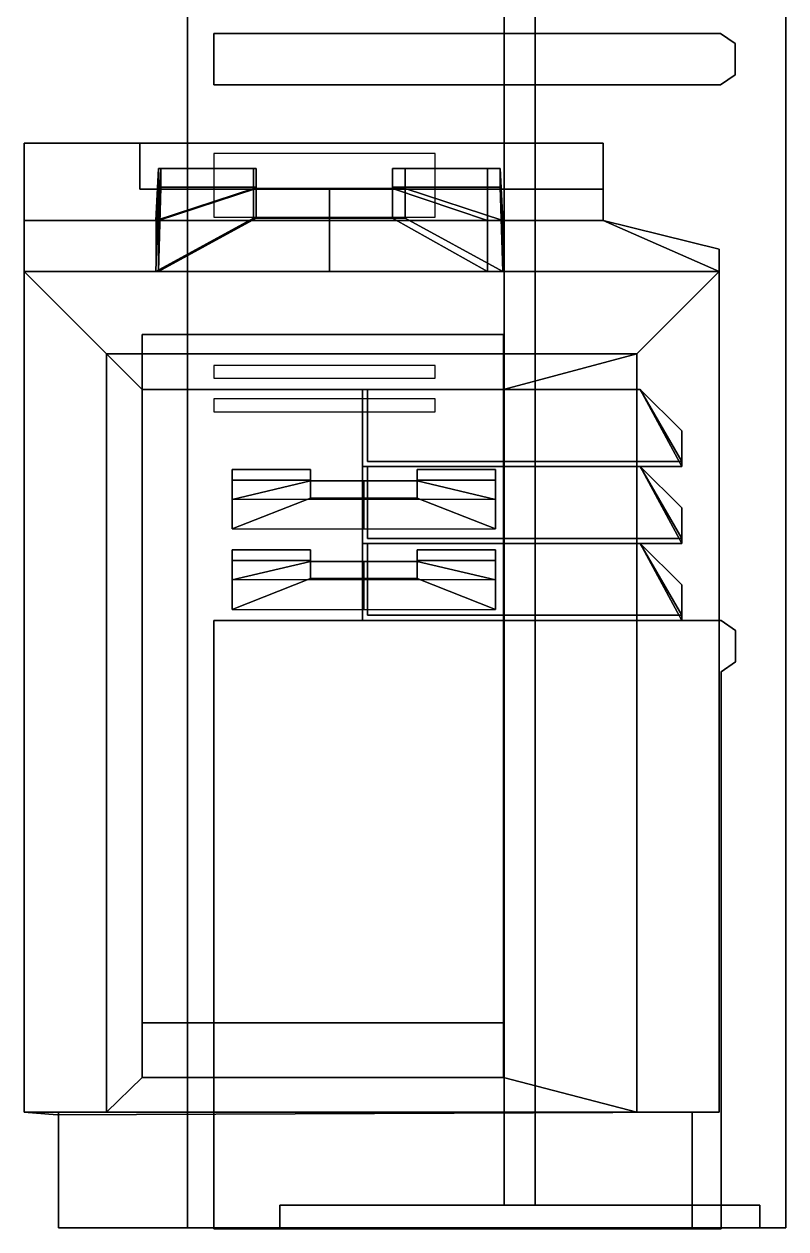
# Model space of a CAD drawing. Extents: x -252 to 252, y 0 to 101.
# Drawn here: x -251.53 to -225.05, y -0.03 to 41.83 of the extents above; entities that cross this region are included whole.
import ezdxf

# ---------------------------------------------------------------- set-up
doc = ezdxf.new("R2010")
doc.units = 0

msp = doc.modelspace()

# ---------------------------------------------------------------- linework, layer by layer
for points in [[(-234.840439, 78.402542, 26.888859), (-233.760483, 78.402542, 26.888859), (-233.760483, 0.795374, 26.888859), (-234.840439, 0.795374, 26.888859)], [(-233.760483, 78.402542, 25.808903), (-234.840439, 78.402542, 25.808903), (-234.840439, 0.795374, 25.808903), (-233.760483, 0.795374, 25.808903)], [(-234.840439, 78.402542, 25.808903), (-234.840439, 78.402542, 26.888859), (-234.840439, 0.795374, 26.888859), (-234.840439, 0.795374, 25.808903)], [(-233.760483, 78.402542, 26.888859), (-233.760483, 78.402542, 25.808903), (-233.760483, 0.795374, 25.808903), (-233.760483, 0.795374, 26.888859)], [(-245.846237, 60.897991, -97.531937), (-245.846237, -0.000244, -97.531937), (-245.846329, -0.000244, -99.193039), (-245.846329, 59.150066, -99.193039)], [(-245.846298, -0.000244, -166.610901), (-245.846298, -0.000244, -168.272003), (-245.846298, 60.897991, -168.272003), (-245.846329, 59.150066, -166.610901)], [(-245.846298, 60.897991, -168.272003), (-245.846298, -0.000244, -168.272003), (-225.048813, -0.000244, -168.271851), (-225.048813, 60.897991, -168.271973)], [(-245.846237, 60.897991, -97.531937), (-225.048843, 60.897991, -97.531937), (-225.048843, -0.000244, -97.531937), (-245.846237, -0.000244, -97.531937)], [(-225.048843, 60.897991, -97.531937), (-225.048782, 59.150066, -99.193039), (-225.048782, -0.000244, -99.193039), (-225.048843, -0.000244, -97.531937)], [(-225.048813, -0.000244, -166.610901), (-225.048813, 59.150066, -166.610901), (-225.048813, 60.897991, -168.271973), (-225.048813, -0.000244, -168.271851)], [(-245.846329, -0.000244, -99.193039), (-225.048782, -0.000244, -99.193039), (-225.048782, 59.150066, -99.193039), (-245.846329, 59.150066, -99.193039)], [(-245.846329, 59.150066, -166.610901), (-225.048813, 59.150066, -166.610901), (-225.048843, -0.000244, -166.631943), (-245.846237, -0.000244, -166.631943)], [(-245.846237, 43.897991, 122.468063), (-245.846237, -0.000244, 122.468063), (-245.846329, -0.000244, 120.806961), (-245.846329, 42.150066, 120.806961)], [(-245.846298, -0.000244, 53.389099), (-245.846298, -0.000244, 51.727997), (-245.846298, 43.897991, 51.727997), (-245.846329, 42.150066, 53.389099)], [(-245.846298, 43.897991, 51.727997), (-245.846298, -0.000244, 51.727997), (-225.048813, -0.000244, 51.728149), (-225.048813, 43.897991, 51.728027)], [(-245.846237, 43.897991, 122.468063), (-225.048843, 43.897991, 122.468063), (-225.048843, -0.000244, 122.468063), (-245.846237, -0.000244, 122.468063)], [(-225.048843, 43.897991, 122.468063), (-225.048782, 42.150066, 120.806961), (-225.048782, -0.000244, 120.806961), (-225.048843, -0.000244, 122.468063)], [(-225.048813, -0.000244, 53.389099), (-225.048813, 42.150066, 53.389099), (-225.048813, 43.897991, 51.728027), (-225.048813, -0.000244, 51.728149)], [(-245.846329, -0.000244, 120.806961), (-225.048782, -0.000244, 120.806961), (-225.048782, 42.150066, 120.806961), (-245.846329, 42.150066, 120.806961)], [(-245.846329, 42.150066, 53.389099), (-225.048813, 42.150066, 53.389099), (-225.048843, -0.000244, 53.368057), (-245.846237, -0.000244, 53.368057)], [(-244.935013, 41.507244, -166.610886), (-227.318497, 41.507244, -166.610901), (-227.318466, 41.507244, -99.193039), (-244.934921, 41.507244, -99.193039)], [(-244.935013, 41.507244, -166.610886), (-244.934921, 41.507244, -99.193039), (-244.934921, 39.71806, -99.193039), (-244.935013, 39.71806, -166.610886)], [(-227.318497, 41.507244, -166.610901), (-226.816086, 41.159588, -166.610901), (-226.816177, 41.159588, -99.193039), (-227.318466, 41.507244, -99.193039)], [(-226.816177, 40.065716, -99.193039), (-226.816177, 41.159588, -99.193039), (-226.816086, 41.159588, -166.610901), (-226.816086, 40.065716, -166.610901)], [(-226.816086, 40.065716, -166.610901), (-227.318497, 39.71806, -166.610901), (-227.318466, 39.71806, -99.193039), (-226.816177, 40.065716, -99.193039)], [(-244.934921, 39.71806, -99.193039), (-227.318466, 39.71806, -99.193039), (-227.318497, 39.71806, -166.610901), (-244.935013, 39.71806, -166.610886)], [(-231.396225, 37.696289, -46.906532), (-231.396225, 37.696289, -42.880707), (-251.525314, 37.696289, -42.880707), (-247.499466, 37.696289, -46.906532)], [(-251.525314, 37.696289, -42.880707), (-251.525314, 34.999584, -42.880707), (-251.525314, 34.999584, -75.08725), (-251.525314, 37.696289, -75.08725)], [(-247.499466, 37.696289, -46.906532), (-251.525314, 37.696289, -42.880707), (-251.525314, 37.696289, -75.08725), (-247.499466, 37.696289, -71.061417)], [(-251.525314, 34.999584, -75.08725), (-231.396225, 34.999584, -75.08725), (-231.396225, 37.696289, -75.08725), (-251.525314, 37.696289, -75.08725)], [(-251.525314, 37.696289, -42.880707), (-231.396225, 37.696289, -42.880707), (-231.396225, 34.999584, -42.880707), (-251.525314, 34.999584, -42.880707)], [(-247.499466, 37.696289, -71.061417), (-251.525314, 37.696289, -75.08725), (-231.396225, 37.696289, -75.08725), (-231.396225, 37.696289, -71.061417)], [(-231.396225, 37.696289, -71.061417), (-231.396225, 36.092609, -70.667099), (-247.499466, 36.092609, -70.667099), (-247.499466, 37.696289, -71.061417)], [(-247.499466, 37.696289, -46.906532), (-247.499466, 36.092609, -47.300652), (-231.396225, 36.092609, -47.300652), (-231.396225, 37.696289, -46.906532)], [(-247.499466, 37.696289, -46.906532), (-247.499466, 36.092609, -58.983368), (-247.499466, 36.092609, -47.300652)], [(-247.499466, 37.696289, -71.061417), (-247.499466, 36.092609, -70.667099), (-247.499466, 36.092609, -58.983368), (-247.499466, 37.696289, -46.906532)], [(-231.396225, 34.999584, -75.08725), (-231.396225, 36.092609, -70.667099), (-231.396225, 37.696289, -71.061417), (-231.396225, 37.696289, -75.08725)], [(-231.396225, 37.696289, -42.880707), (-231.396225, 37.696289, -46.906532), (-231.396225, 36.092609, -47.300652), (-231.396225, 34.999584, -42.880707)], [(-237.233139, 37.326599, -31.469093), (-244.929092, 37.326599, -31.469093), (-244.929092, 35.115936, -42.880707), (-237.233139, 35.115936, -42.880707)], [(-243.549484, 36.121174, -81.399826), (-246.941269, 34.999584, -75.087234), (-246.858414, 36.810654, -85.280396), (-243.549484, 36.810658, -85.280396)], [(-246.858414, 36.810654, -85.280396), (-246.941269, 34.999584, -75.087234), (-246.941269, 33.233307, -75.08725), (-246.858414, 36.162258, -85.395599)], [(-243.549484, 36.810658, -85.280396), (-246.858414, 36.810654, -85.280396), (-246.858414, 36.162258, -85.395599), (-243.549484, 36.162258, -85.395599)], [(-246.767319, 36.162258, -32.57235), (-246.850113, 33.233303, -42.880707), (-246.850113, 34.999584, -42.880707), (-246.767319, 36.810654, -32.687546)], [(-243.458359, 36.810654, -32.687546), (-246.767319, 36.810654, -32.687546), (-246.850113, 34.999584, -42.880707), (-243.458359, 36.121174, -36.56813)], [(-243.458359, 36.162258, -32.57235), (-246.767319, 36.162258, -32.57235), (-246.767319, 36.810654, -32.687546), (-243.458359, 36.810654, -32.687546)], [(-243.549484, 36.810658, -85.280396), (-243.549484, 36.162258, -85.395599), (-243.549484, 35.08313, -81.584274), (-243.549484, 36.121174, -81.399826)], [(-243.458359, 36.121174, -36.56813), (-243.458359, 35.083126, -36.38369), (-243.458359, 36.162258, -32.57235), (-243.458359, 36.810654, -32.687546)], [(-238.726852, 36.121174, -36.56813), (-235.417892, 34.999584, -42.880707), (-235.417892, 36.810654, -32.687546), (-238.726852, 36.810654, -32.687546)], [(-238.726852, 36.810654, -32.687546), (-238.726852, 36.162258, -32.57235), (-238.726852, 35.083126, -36.38369), (-238.726852, 36.121174, -36.56813)], [(-238.726852, 36.810654, -32.687546), (-235.417892, 36.810654, -32.687546), (-235.417892, 36.162258, -32.57235), (-238.726852, 36.162258, -32.57235)], [(-238.284164, 35.08313, -81.584274), (-238.284164, 36.162258, -85.395599), (-238.284164, 36.810658, -85.280396), (-238.284164, 36.121174, -81.399826)], [(-234.975204, 36.162258, -85.395599), (-234.975204, 36.810654, -85.280396), (-238.284164, 36.810658, -85.280396), (-238.284164, 36.162258, -85.395599)], [(-234.975204, 36.810654, -85.280396), (-234.89241, 34.999584, -75.087234), (-238.284164, 36.121174, -81.399826), (-238.284164, 36.810658, -85.280396)], [(-235.417892, 36.810654, -32.687546), (-235.417892, 34.999584, -42.880707), (-235.417892, 33.233303, -42.880707), (-235.417892, 36.162258, -32.57235)], [(-234.89241, 33.233307, -75.08725), (-234.89241, 34.999584, -75.087234), (-234.975204, 36.810654, -85.280396), (-234.975204, 36.162258, -85.395599)], [(-231.396225, 36.092609, -70.667099), (-231.396225, 36.092609, -58.98378), (-247.499466, 36.092609, -58.983368), (-247.499466, 36.092609, -70.667099)], [(-247.499466, 36.092609, -58.983368), (-231.396225, 36.092609, -58.98378), (-231.396225, 36.092609, -47.300652), (-247.499466, 36.092609, -47.300652)], [(-243.549484, 36.162258, -85.395599), (-246.858414, 36.162258, -85.395599), (-246.941269, 33.233307, -75.08725), (-243.549484, 35.08313, -81.584274)], [(-240.916794, 36.121174, -81.399826), (-240.916794, 34.999584, -75.08725), (-246.941269, 34.999584, -75.087234), (-243.549484, 36.121174, -81.399826)], [(-243.458359, 35.083126, -36.38369), (-246.850113, 33.233303, -42.880707), (-246.767319, 36.162258, -32.57235), (-243.458359, 36.162258, -32.57235)], [(-243.458359, 36.121174, -36.56813), (-246.850113, 34.999584, -42.880707), (-235.417892, 34.999584, -42.880707), (-238.726852, 36.121174, -36.56813)], [(-243.549484, 36.121174, -81.399826), (-243.549484, 35.08313, -81.584274), (-240.916794, 35.08313, -81.584274), (-240.916794, 36.121174, -81.399826)], [(-238.726852, 36.121174, -36.56813), (-238.726852, 35.083126, -36.38369), (-243.458359, 35.083126, -36.38369), (-243.458359, 36.121174, -36.56813)], [(-234.89241, 34.999584, -75.087234), (-240.916794, 34.999584, -75.08725), (-240.916794, 36.121174, -81.399826), (-238.284164, 36.121174, -81.399826)], [(-240.916794, 35.08313, -81.584274), (-238.284164, 35.08313, -81.584274), (-238.284164, 36.121174, -81.399826), (-240.916794, 36.121174, -81.399826)], [(-238.726852, 36.162258, -32.57235), (-235.417892, 36.162258, -32.57235), (-235.417892, 33.233303, -42.880707), (-238.726852, 35.083126, -36.38369)], [(-234.89241, 33.233307, -75.08725), (-234.975204, 36.162258, -85.395599), (-238.284164, 36.162258, -85.395599), (-238.284164, 35.08313, -81.584274)], [(-231.396225, 34.999584, -75.08725), (-231.396225, 36.092609, -58.98378), (-231.396225, 36.092609, -70.667099)], [(-231.396225, 36.092609, -47.300652), (-231.396225, 36.092609, -58.98378), (-231.396225, 34.999584, -75.08725), (-231.396225, 34.999584, -42.880707)], [(-251.525314, 33.233303, -75.08725), (-251.525314, 34.999584, -75.08725), (-251.525314, 34.999584, -42.880707), (-251.525314, 33.233303, -53.403854)], [(-231.396225, 34.999584, -75.08725), (-251.525314, 34.999584, -75.08725), (-251.525314, 33.233303, -75.08725), (-227.370407, 33.233303, -75.08725)], [(-227.370407, 33.233303, -42.880707), (-251.525314, 33.233303, -42.880707), (-251.525314, 34.999584, -42.880707), (-231.396225, 34.999584, -42.880707)], [(-251.525314, 33.233303, -53.403854), (-251.525314, 34.999584, -42.880707), (-251.525314, 33.233303, -42.880707)], [(-240.916794, 33.233307, -75.08725), (-240.916794, 35.08313, -81.584274), (-243.549484, 35.08313, -81.584274), (-246.941269, 33.233307, -75.08725)], [(-246.850113, 33.233303, -42.880707), (-243.458359, 35.083126, -36.38369), (-238.726852, 35.083126, -36.38369), (-235.417892, 33.233303, -42.880707)], [(-238.284164, 35.08313, -81.584274), (-240.916794, 35.08313, -81.584274), (-240.916794, 33.233307, -75.08725), (-234.89241, 33.233307, -75.08725)], [(-227.370407, 34.007172, -75.08725), (-231.396225, 34.999584, -75.08725), (-227.370407, 33.233303, -75.08725)], [(-227.370407, 33.233303, -42.880707), (-231.396225, 34.999584, -42.880707), (-227.370407, 34.007172, -42.880707)], [(-227.370407, 34.007172, -71.233185), (-231.396225, 34.999584, -75.08725), (-227.370407, 34.007172, -75.08725)], [(-227.370407, 34.007172, -71.233185), (-227.370407, 34.007172, -42.880707), (-231.396225, 34.999584, -42.880707), (-231.396225, 34.999584, -75.08725)], [(-227.370407, 33.233303, -75.08725), (-227.370407, 34.007172, -71.233185), (-227.370407, 34.007172, -75.08725)], [(-227.370407, 33.233303, -42.880707), (-227.370407, 34.007172, -42.880707), (-227.370407, 34.007172, -71.233185), (-227.370407, 33.233303, -75.08725)], [(-251.525314, 33.233303, -75.08725), (-251.525314, 4.025816, -75.08725), (-227.370407, 4.025816, -75.08725), (-227.370407, 33.233303, -75.08725)], [(-230.232773, 30.370951, -42.880707), (-248.662949, 30.370951, -42.880707), (-251.525314, 33.233303, -42.880707), (-227.370407, 33.233303, -42.880707)], [(-251.525314, 4.025816, -42.880707), (-251.525314, 33.233303, -42.880707), (-248.662949, 30.370951, -42.880707), (-248.662949, 4.025816, -42.880707)], [(-251.525314, 4.025816, -75.08725), (-251.525314, 33.233303, -75.08725), (-251.525314, 33.233303, -53.403854), (-251.525314, 4.025816, -53.403854)], [(-251.525314, 33.233303, -53.403854), (-251.525314, 33.233303, -42.880707), (-251.525314, 4.025816, -42.880707), (-251.525314, 4.025816, -53.403854)], [(-230.232773, 4.025816, -42.880707), (-230.232773, 30.370951, -42.880707), (-227.370407, 33.233303, -42.880707), (-227.370407, 4.025816, -42.880707)], [(-227.370407, 4.025816, -75.08725), (-227.370407, 4.025816, -42.880707), (-227.370407, 33.233303, -42.880707), (-227.370407, 33.233303, -75.08725)], [(-234.866348, 31.037527, -32.287949), (-247.423019, 31.037527, -32.287949), (-247.423019, 29.130999, -38.57711), (-234.866348, 29.130999, -38.57711)], [(-234.866348, 7.128638, -32.287949), (-247.423019, 7.128638, -32.287949), (-247.423019, 31.037527, -32.287949), (-234.866348, 31.037527, -32.287949)], [(-247.423019, 5.222107, -38.57711), (-247.423019, 29.130999, -38.57711), (-247.423019, 31.037527, -32.287949), (-247.423019, 7.128638, -32.287949)], [(-234.866348, 7.128638, -32.287949), (-234.866348, 31.037527, -32.287949), (-234.866348, 29.130999, -38.57711), (-234.866348, 5.222107, -38.57711)], [(-230.232773, 30.370951, -38.57711), (-248.662949, 30.370951, -38.57711), (-248.662949, 30.370951, -42.880707), (-230.232773, 30.370951, -42.880707)], [(-234.866348, 29.130999, -38.57711), (-247.423019, 29.130999, -38.57711), (-248.662949, 30.370951, -38.57711), (-230.232773, 30.370951, -38.57711)], [(-248.662949, 4.025816, -42.880707), (-248.662949, 30.370951, -42.880707), (-248.662949, 30.370951, -38.57711), (-248.662949, 4.025816, -38.57711)], [(-248.662949, 4.025816, -38.57711), (-248.662949, 30.370951, -38.57711), (-247.423019, 29.130999, -38.57711), (-247.423019, 5.222107, -38.57711)], [(-234.866348, 5.222107, -38.57711), (-234.866348, 29.130999, -38.57711), (-230.232773, 30.370951, -38.57711), (-230.232773, 4.025816, -38.57711)], [(-230.232773, 4.025816, -38.57711), (-230.232773, 30.370951, -38.57711), (-230.232773, 30.370951, -42.880707), (-230.232773, 4.025816, -42.880707)], [(-237.233139, 29.965202, -30.333961), (-244.929092, 29.965202, -30.333961), (-244.929092, 29.521523, -32.340675), (-237.233139, 29.521523, -32.340675)], [(-239.758774, 29.126486, -112.422302), (-239.758774, 29.126486, -101.388062), (-239.758774, 26.452936, -101.388062), (-239.758774, 26.452936, -112.422302)], [(-239.586655, 29.126486, -101.555664), (-230.114609, 29.126486, -101.555664), (-230.114609, 29.126486, -101.388062), (-239.758774, 29.126486, -101.388062)], [(-239.758774, 29.126486, -112.422302), (-230.114609, 29.126486, -112.422302), (-230.114609, 29.126486, -112.2547), (-239.586655, 29.126486, -112.2547)], [(-239.586655, 29.126486, -112.2547), (-239.586655, 29.126486, -101.555664), (-239.758774, 29.126486, -101.388062), (-239.758774, 29.126486, -112.422302)], [(-239.758774, 26.452936, -101.388062), (-239.758774, 29.126486, -101.388062), (-230.114609, 29.126486, -101.388062), (-228.670273, 26.452936, -101.388062)], [(-230.114609, 29.126486, -112.422302), (-239.758774, 29.126486, -112.422302), (-239.758774, 26.452936, -112.422302), (-228.670273, 26.452936, -112.422302)], [(-239.586655, 26.632607, -112.2547), (-239.586655, 26.632607, -101.555664), (-239.586655, 29.126486, -101.555664), (-239.586655, 29.126486, -112.2547)], [(-239.586655, 26.632607, -112.2547), (-239.586655, 29.126486, -112.2547), (-230.114609, 29.126486, -112.2547), (-228.670273, 26.632607, -112.2547)], [(-230.114609, 29.126486, -101.555664), (-239.586655, 29.126486, -101.555664), (-239.586655, 26.632607, -101.555664), (-228.670273, 26.632607, -101.555664)], [(-230.114609, 29.126486, -101.388062), (-230.114609, 29.126486, -101.555664), (-228.670273, 27.696083, -101.555664), (-228.670273, 27.696083, -101.388062)], [(-228.670273, 27.696083, -112.422302), (-228.670273, 27.696083, -112.2547), (-230.114609, 29.126486, -112.2547), (-230.114609, 29.126486, -112.422302)], [(-228.670273, 26.632607, -101.555664), (-228.670273, 27.696083, -101.555664), (-230.114609, 29.126486, -101.555664)], [(-228.670273, 26.452936, -112.422302), (-228.670273, 27.696083, -112.422302), (-230.114609, 29.126486, -112.422302)], [(-228.670273, 26.452936, -101.388062), (-230.114609, 29.126486, -101.388062), (-228.670273, 27.696083, -101.388062)], [(-228.670273, 26.632607, -112.2547), (-230.114609, 29.126486, -112.2547), (-228.670273, 27.696083, -112.2547)], [(-237.233139, 28.805197, -30.333961), (-244.929092, 28.805197, -30.333961), (-244.929092, 28.361517, -32.340675), (-237.233139, 28.361517, -32.340675)], [(-228.670273, 27.696083, -101.555664), (-228.670273, 26.632607, -101.555664), (-228.670273, 26.452936, -101.388062), (-228.670273, 27.696083, -101.388062)], [(-228.670273, 27.696083, -112.2547), (-228.670273, 27.696083, -112.422302), (-228.670273, 26.452936, -112.422302), (-228.670273, 26.632607, -112.2547)], [(-239.758774, 26.452936, -112.422302), (-239.758774, 26.452936, -101.388062), (-239.758774, 23.779385, -101.388062), (-239.758774, 23.779385, -112.422302)], [(-230.114609, 26.452936, -112.422302), (-239.758774, 26.452936, -112.422302), (-239.758774, 23.779385, -112.422302), (-228.670273, 23.779385, -112.422302)], [(-239.758774, 23.779385, -101.388062), (-239.758774, 26.452936, -101.388062), (-230.114609, 26.452936, -101.388062), (-228.670273, 23.779385, -101.388062)], [(-239.586655, 26.632607, -101.555664), (-239.586655, 26.632607, -112.2547), (-228.670273, 26.632607, -112.2547), (-228.670273, 26.632607, -101.555664)], [(-239.586655, 23.959057, -112.2547), (-239.586655, 23.959057, -101.555664), (-239.586655, 26.452936, -101.555664), (-239.586655, 26.452936, -112.2547)], [(-239.586655, 23.959057, -112.2547), (-239.586655, 26.452936, -112.2547), (-230.114609, 26.452936, -112.2547), (-228.670273, 23.959057, -112.2547)], [(-230.114609, 26.452936, -101.555664), (-239.586655, 26.452936, -101.555664), (-239.586655, 23.959057, -101.555664), (-228.670273, 23.959057, -101.555664)], [(-230.114609, 26.452936, -101.388062), (-230.114609, 26.452936, -101.555664), (-228.670273, 25.022533, -101.555664), (-228.670273, 25.022533, -101.388062)], [(-228.670273, 25.022533, -112.422302), (-228.670273, 25.022533, -112.2547), (-230.114609, 26.452936, -112.2547), (-230.114609, 26.452936, -112.422302)], [(-228.670273, 23.959057, -101.555664), (-228.670273, 25.022533, -101.555664), (-230.114609, 26.452936, -101.555664)], [(-228.670273, 23.959057, -112.2547), (-230.114609, 26.452936, -112.2547), (-228.670273, 25.022533, -112.2547)], [(-228.670273, 23.779385, -101.388062), (-230.114609, 26.452936, -101.388062), (-228.670273, 25.022533, -101.388062)], [(-228.670273, 23.779385, -112.422302), (-228.670273, 25.022533, -112.422302), (-230.114609, 26.452936, -112.422302)], [(-228.670273, 26.632607, -101.555664), (-228.670273, 26.632607, -112.2547), (-228.670273, 26.452936, -112.422302), (-228.670273, 26.452936, -101.388062)], [(-244.291245, 25.310719, -75.08725), (-244.291245, 26.357008, -81.969543), (-241.573868, 26.357008, -81.969543), (-241.573868, 25.958681, -79.349426)], [(-244.291245, 26.357008, -81.969543), (-244.291245, 25.982418, -82.047318), (-241.573868, 25.982416, -82.047318), (-241.573868, 26.357008, -81.969543)], [(-244.291245, 25.310719, -75.08725), (-244.291245, 24.290302, -75.08725), (-244.291245, 25.982418, -82.047318), (-244.291245, 26.357008, -81.969543)], [(-244.291245, 25.982418, -82.047318), (-244.291245, 24.290302, -75.08725), (-241.573868, 25.358982, -79.473938), (-241.573868, 25.982416, -82.047318)], [(-239.717361, 25.310719, -75.08725), (-244.291245, 25.310719, -75.08725), (-241.573868, 25.958681, -79.349426), (-239.717361, 25.958683, -79.349426)], [(-241.573868, 25.982416, -82.047318), (-241.573868, 25.358982, -79.473938), (-241.573868, 25.958681, -79.349426), (-241.573868, 26.357008, -81.969543)], [(-241.573868, 25.358982, -79.473938), (-239.717361, 25.35898, -79.473953), (-239.717361, 25.958683, -79.349426), (-241.573868, 25.958681, -79.349426)], [(-239.717361, 25.958683, -79.349426), (-239.717361, 25.35898, -79.473953), (-237.860855, 25.358982, -79.473938), (-237.860855, 25.958681, -79.349426)], [(-237.860855, 25.958681, -79.349426), (-235.143478, 25.310719, -75.08725), (-239.717361, 25.310719, -75.08725), (-239.717361, 25.958683, -79.349426)], [(-237.860855, 25.958681, -79.349426), (-237.860855, 25.358982, -79.473938), (-237.860855, 25.982416, -82.047318), (-237.860855, 26.357008, -81.969543)], [(-237.860855, 26.357008, -81.969543), (-235.143478, 26.357008, -81.969543), (-235.143478, 25.310719, -75.08725), (-237.860855, 25.958681, -79.349426)], [(-237.860855, 25.982416, -82.047318), (-235.143478, 25.982418, -82.047318), (-235.143478, 26.357008, -81.969543), (-237.860855, 26.357008, -81.969543)], [(-237.860855, 25.358982, -79.473938), (-235.143478, 24.290302, -75.08725), (-235.143478, 25.982418, -82.047318), (-237.860855, 25.982416, -82.047318)], [(-235.143478, 25.982418, -82.047318), (-235.143478, 24.290302, -75.08725), (-235.143478, 25.310719, -75.08725), (-235.143478, 26.357008, -81.969543)], [(-239.717361, 25.35898, -79.473953), (-241.573868, 25.358982, -79.473938), (-244.291245, 24.290302, -75.08725), (-239.717361, 24.290302, -75.08725)], [(-235.143478, 24.290302, -75.08725), (-237.860855, 25.358982, -79.473938), (-239.717361, 25.35898, -79.473953), (-239.717361, 24.290302, -75.08725)], [(-228.670273, 25.022533, -101.555664), (-228.670273, 23.959057, -101.555664), (-228.670273, 23.779385, -101.388062), (-228.670273, 25.022533, -101.388062)], [(-228.670273, 25.022533, -112.2547), (-228.670273, 25.022533, -112.422302), (-228.670273, 23.779385, -112.422302), (-228.670273, 23.959057, -112.2547)], [(-239.586655, 23.959057, -101.555664), (-239.586655, 23.959057, -112.2547), (-228.670273, 23.959057, -112.2547), (-228.670273, 23.959057, -101.555664)], [(-228.670273, 23.959057, -101.555664), (-228.670273, 23.959057, -112.2547), (-228.670273, 23.779385, -112.422302), (-228.670273, 23.779385, -101.388062)], [(-244.291245, 22.513683, -75.08725), (-244.291245, 23.559975, -81.969543), (-241.573868, 23.559975, -81.969543), (-241.573868, 23.161648, -79.349426)], [(-244.291245, 23.559975, -81.969543), (-244.291245, 23.185385, -82.047318), (-241.573868, 23.185385, -82.047318), (-241.573868, 23.559975, -81.969543)], [(-244.291245, 22.513683, -75.08725), (-244.291245, 21.493269, -75.08725), (-244.291245, 23.185385, -82.047318), (-244.291245, 23.559975, -81.969543)], [(-241.573868, 23.185385, -82.047318), (-241.573868, 22.561947, -79.473938), (-241.573868, 23.161648, -79.349426), (-241.573868, 23.559975, -81.969543)], [(-239.758774, 23.779385, -112.422302), (-239.758774, 23.779385, -101.388062), (-239.758774, 21.105835, -101.388062), (-239.758774, 21.105835, -112.422302)], [(-230.114609, 23.779385, -112.422302), (-239.758774, 23.779385, -112.422302), (-239.758774, 21.105835, -112.422302), (-228.670273, 21.105835, -112.422302)], [(-239.758774, 21.105835, -101.388062), (-239.758774, 23.779385, -101.388062), (-230.114609, 23.779385, -101.388062), (-228.670273, 21.105835, -101.388062)], [(-239.586655, 21.285507, -112.2547), (-239.586655, 21.285507, -101.555664), (-239.586655, 23.779385, -101.555664), (-239.586655, 23.779385, -112.2547)], [(-239.586655, 21.285507, -112.2547), (-239.586655, 23.779385, -112.2547), (-230.114609, 23.779385, -112.2547), (-228.670273, 21.285507, -112.2547)], [(-230.114609, 23.779385, -101.555664), (-239.586655, 23.779385, -101.555664), (-239.586655, 21.285507, -101.555664), (-228.670273, 21.285507, -101.555664)], [(-237.860855, 23.161648, -79.349426), (-237.860855, 22.561947, -79.473938), (-237.860855, 23.185385, -82.047318), (-237.860855, 23.559975, -81.969543)], [(-237.860855, 23.559975, -81.969543), (-235.143478, 23.559975, -81.969543), (-235.143478, 22.513683, -75.08725), (-237.860855, 23.161648, -79.349426)], [(-237.860855, 23.185385, -82.047318), (-235.143478, 23.185385, -82.047318), (-235.143478, 23.559975, -81.969543), (-237.860855, 23.559975, -81.969543)], [(-235.143478, 23.185385, -82.047318), (-235.143478, 21.493269, -75.08725), (-235.143478, 22.513683, -75.08725), (-235.143478, 23.559975, -81.969543)], [(-230.114609, 23.779385, -101.388062), (-230.114609, 23.779385, -101.555664), (-228.670273, 22.34898, -101.555664), (-228.670273, 22.34898, -101.388062)], [(-228.670273, 22.34898, -112.422302), (-228.670273, 22.34898, -112.2547), (-230.114609, 23.779385, -112.2547), (-230.114609, 23.779385, -112.422302)], [(-228.670273, 21.285507, -101.555664), (-228.670273, 22.34898, -101.555664), (-230.114609, 23.779385, -101.555664)], [(-228.670273, 21.285507, -112.2547), (-230.114609, 23.779385, -112.2547), (-228.670273, 22.34898, -112.2547)], [(-228.670273, 21.105835, -101.388062), (-230.114609, 23.779385, -101.388062), (-228.670273, 22.34898, -101.388062)], [(-228.670273, 21.105835, -112.422302), (-228.670273, 22.34898, -112.422302), (-230.114609, 23.779385, -112.422302)], [(-244.291245, 23.185385, -82.047318), (-244.291245, 21.493269, -75.08725), (-241.573868, 22.561947, -79.473938), (-241.573868, 23.185385, -82.047318)], [(-239.717361, 22.513683, -75.08725), (-244.291245, 22.513683, -75.08725), (-241.573868, 23.161648, -79.349426), (-239.717361, 23.161648, -79.349426)], [(-241.573868, 22.561947, -79.473938), (-239.717361, 22.561947, -79.473953), (-239.717361, 23.161648, -79.349426), (-241.573868, 23.161648, -79.349426)], [(-239.717361, 23.161648, -79.349426), (-239.717361, 22.561947, -79.473953), (-237.860855, 22.561947, -79.473938), (-237.860855, 23.161648, -79.349426)], [(-237.860855, 23.161648, -79.349426), (-235.143478, 22.513683, -75.08725), (-239.717361, 22.513683, -75.08725), (-239.717361, 23.161648, -79.349426)], [(-237.860855, 22.561947, -79.473938), (-235.143478, 21.493269, -75.08725), (-235.143478, 23.185385, -82.047318), (-237.860855, 23.185385, -82.047318)], [(-239.717361, 22.561947, -79.473953), (-241.573868, 22.561947, -79.473938), (-244.291245, 21.493269, -75.08725), (-239.717361, 21.493269, -75.08725)], [(-235.143478, 21.493269, -75.08725), (-237.860855, 22.561947, -79.473938), (-239.717361, 22.561947, -79.473953), (-239.717361, 21.493269, -75.08725)], [(-228.670273, 22.34898, -101.555664), (-228.670273, 21.285507, -101.555664), (-228.670273, 21.105835, -101.388062), (-228.670273, 22.34898, -101.388062)], [(-228.670273, 22.34898, -112.2547), (-228.670273, 22.34898, -112.422302), (-228.670273, 21.105835, -112.422302), (-228.670273, 21.285507, -112.2547)], [(-244.935013, 21.105835, 53.389114), (-227.304214, 21.105835, 53.389099), (-227.304214, 21.105835, 120.806961), (-244.935074, 21.105835, 120.806961)], [(-244.935013, -0.033936, 53.389114), (-244.935013, 21.105835, 53.389114), (-244.935074, 21.105835, 120.806961), (-244.935043, -0.033936, 120.806961)], [(-244.935013, 21.105835, -166.610886), (-227.304214, 21.105835, -166.610901), (-227.304214, 21.105835, -99.193039), (-244.935074, 21.105835, -99.193039)], [(-244.935013, -0.033936, -166.610886), (-244.935013, 21.105835, -166.610886), (-244.935074, 21.105835, -99.193039), (-244.935043, -0.033936, -99.193039)], [(-239.586655, 21.285507, -101.555664), (-239.586655, 21.285507, -112.2547), (-228.670273, 21.285507, -112.2547), (-228.670273, 21.285507, -101.555664)], [(-228.670273, 21.285507, -101.555664), (-228.670273, 21.285507, -112.2547), (-228.670273, 21.105835, -112.422302), (-228.670273, 21.105835, -101.388062)], [(-227.304214, 21.105835, 53.389099), (-226.801468, 20.758301, 53.389099), (-226.801468, 20.758301, 120.806961), (-227.304214, 21.105835, 120.806961)], [(-227.304214, 21.105835, -166.610901), (-226.801468, 20.758301, -166.610901), (-226.801468, 20.758301, -99.193039), (-227.304214, 21.105835, -99.193039)], [(-226.801468, 19.664185, 120.806961), (-226.801468, 20.758301, 120.806961), (-226.801468, 20.758301, 53.389099), (-226.801468, 19.664185, 53.389099)], [(-226.801468, 19.664185, -99.193039), (-226.801468, 20.758301, -99.193039), (-226.801468, 20.758301, -166.610901), (-226.801468, 19.664185, -166.610901)], [(-226.801468, 19.664185, 53.389099), (-227.304214, 19.31665, 53.389099), (-227.304214, 19.31665, 120.806961), (-226.801468, 19.664185, 120.806961)], [(-226.801468, 19.664185, -166.610901), (-227.304214, 19.31665, -166.610901), (-227.304214, 19.31665, -99.193039), (-226.801468, 19.664185, -99.193039)], [(-227.304214, 19.31665, 53.389099), (-227.304214, -0.033936, 53.389099), (-227.304214, -0.033936, 120.806961), (-227.304214, 19.31665, 120.806961)], [(-227.304214, 19.31665, -166.610901), (-227.304214, -0.033936, -166.610901), (-227.304214, -0.033936, -99.193039), (-227.304214, 19.31665, -99.193039)], [(-247.423019, 7.128638, -32.287949), (-234.866348, 7.128638, -32.287949), (-234.866348, 5.222107, -38.57711), (-247.423019, 5.222107, -38.57711)], [(-247.423019, 5.222107, -38.57711), (-234.866348, 5.222107, -38.57711), (-230.232773, 4.025816, -38.57711), (-248.662949, 4.025816, -38.57711)], [(-251.525314, 4.025816, -42.880707), (-250.374176, 3.924264, -43.738014), (-250.374176, 3.924264, -74.01062), (-251.525314, 4.025816, -75.08725)], [(-227.370407, 4.025816, -75.08725), (-251.525314, 4.025816, -75.08725), (-250.374176, 3.924264, -74.01062), (-228.31041, 4.025816, -74.01062)], [(-227.370407, 4.025816, -42.880707), (-228.31041, 4.025816, -43.738014), (-250.374176, 3.924264, -43.738014), (-251.525314, 4.025816, -42.880707)], [(-228.31041, 4.025816, -74.01062), (-250.324265, 4.025816, -74.01062), (-250.324265, 0, -74.01062), (-228.31041, 0, -74.01062)], [(-250.324265, 0, -43.738014), (-250.324265, 0, -74.01062), (-250.324265, 4.025816, -74.01062), (-250.324265, 4.025816, -43.738014)], [(-228.31041, 0, -43.738014), (-250.324265, 0, -43.738014), (-250.324265, 4.025816, -43.738014), (-228.31041, 4.025816, -43.738014)], [(-230.232773, 4.025816, -42.880707), (-248.662949, 4.025816, -42.880707), (-248.662949, 4.025816, -38.57711), (-230.232773, 4.025816, -38.57711)], [(-228.31041, 4.025816, -43.738014), (-228.31041, 4.025816, -74.01062), (-228.31041, 0, -74.01062), (-228.31041, 0, -43.738014)], [(-227.370407, 4.025816, -42.880707), (-227.370407, 4.025816, -75.08725), (-228.31041, 4.025816, -74.01062), (-228.31041, 4.025816, -43.738014)], [(-242.641891, 0.795374, 34.690311), (-225.95903, 0.795374, 34.690311), (-225.95903, 0, 34.690311), (-242.641891, 0, 34.690311)], [(-242.641891, 0, 18.007454), (-225.95903, 0, 18.007454), (-225.95903, 0.795374, 18.007454), (-242.641891, 0.795374, 18.007454)], [(-242.641891, 0.795374, 18.007454), (-242.641891, 0.795374, 34.690311), (-242.641891, 0, 34.690311), (-242.641891, 0, 18.007454)], [(-234.840439, 0.795374, 26.888859), (-233.760483, 0.795374, 26.888859), (-225.95903, 0.795374, 34.690311), (-242.641891, 0.795374, 34.690311)], [(-233.760483, 0.795374, 25.808903), (-234.840439, 0.795374, 25.808903), (-242.641891, 0.795374, 18.007454), (-225.95903, 0.795374, 18.007454)], [(-234.840439, 0.795374, 25.808903), (-234.840439, 0.795374, 26.888859), (-242.641891, 0.795374, 34.690311), (-242.641891, 0.795374, 18.007454)], [(-233.760483, 0.795374, 26.888859), (-233.760483, 0.795374, 25.808903), (-225.95903, 0.795374, 18.007454), (-225.95903, 0.795374, 34.690311)], [(-225.95903, 0.795374, 34.690311), (-225.95903, 0.795374, 18.007454), (-225.95903, 0, 18.007454), (-225.95903, 0, 34.690311)], [(-242.641891, 0, 34.690311), (-225.95903, 0, 34.690311), (-225.95903, 0, 18.007454), (-242.641891, 0, 18.007454)], [(-244.935013, -0.033936, 53.389114), (-244.935043, -0.033936, 120.806961), (-227.304214, -0.033936, 120.806961), (-227.304214, -0.033936, 53.389099)], [(-244.935013, -0.033936, -166.610886), (-244.935043, -0.033936, -99.193039), (-227.304214, -0.033936, -99.193039), (-227.304214, -0.033936, -166.610901)]]:
    msp.add_3dface(points)

doc.saveas('drawing.dxf')
